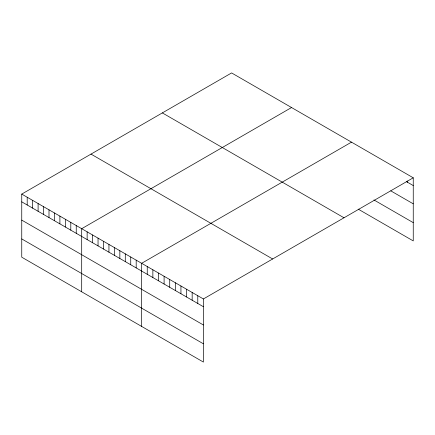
<?xml version="1.0" encoding="UTF-8"?>
<svg xmlns="http://www.w3.org/2000/svg" width="435" height="435" viewBox="0 0 435 435"><rect width="100%" height="100%" fill="white"/><g stroke="black" fill="none" stroke-linecap="round" stroke-linejoin="round"><path stroke-width="0.65" d="M21.75 194.086L203.401 298.959L203.401 362.072L21.75 257.194L21.75 194.086L231.599 72.928L413.25 177.806L413.25 240.914L358.228 209.148M291.548 107.537L81.693 228.696L81.693 291.803M351.491 142.147L141.636 263.305L141.636 326.413M203.401 298.959L413.25 177.806M406.513 181.672L413.25 185.56M390.793 190.862L413.25 203.825M373.948 199.953L413.25 222.644M162.353 112.91L343.998 217.788M91.002 154.104L272.647 258.977M21.75 201.845L203.401 306.719M21.75 220.11L203.401 324.983M21.75 238.929L203.401 343.802M407.633 181.025L407.633 182.319M197.784 295.718L197.784 303.478M192.167 292.478L192.167 300.237M186.555 289.237L186.555 296.991M180.938 285.996L180.938 293.75M175.327 282.755L175.327 290.509M169.71 279.509L169.71 287.269M164.098 276.268L164.098 284.028M158.481 273.028L158.481 280.787M152.864 269.787L152.864 277.541M147.253 266.546L147.253 274.3M136.188 260.157L136.188 267.916M130.739 257.009L130.739 264.768M125.291 253.866L125.291 261.62M119.842 250.718L119.842 258.477M114.389 247.575L114.389 255.329M108.94 244.426L108.94 252.186M103.492 241.278L103.492 249.037M98.044 238.135L98.044 245.889M92.595 234.987L92.595 242.746M87.141 231.844L87.141 239.598M76.245 225.547L76.245 233.307M70.796 222.405L70.796 230.158M65.348 219.256L65.348 227.016M59.894 216.113L59.894 223.867M54.446 212.965L54.446 220.719M48.997 209.817L48.997 217.576M43.549 206.674L43.549 214.428M38.101 203.526L38.101 211.285M32.647 200.377L32.647 208.137M27.198 197.234L27.198 204.988"/></g></svg>
